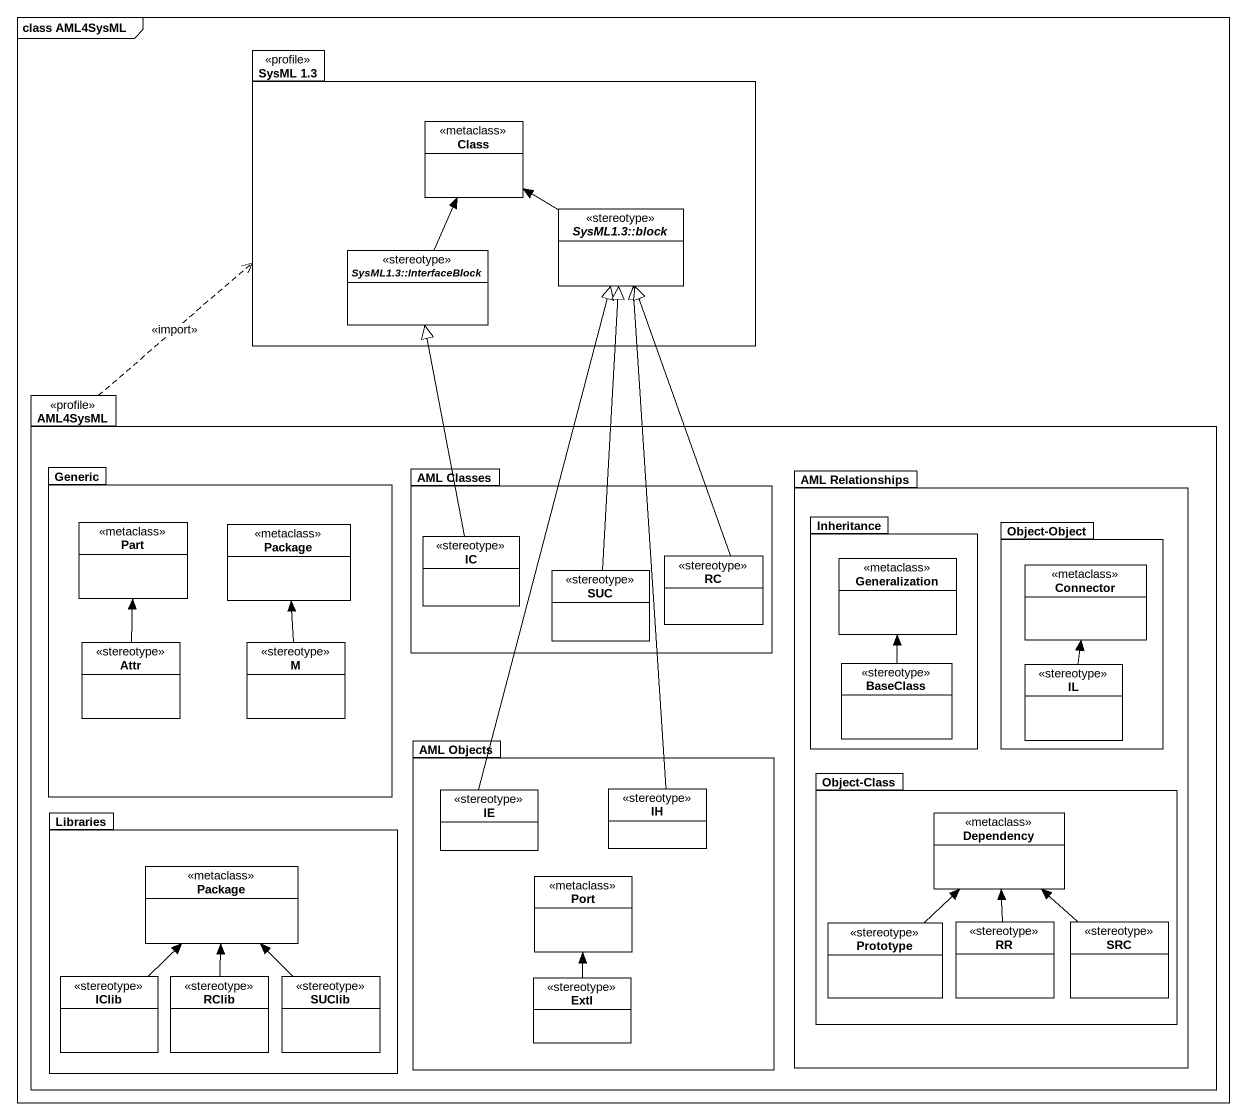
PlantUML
@startuml
mainframe class AML4SysML
hide circle
hide empty members
package "SysML 1.3" as SysML_1_3 <<profile>> {
  class "Class" as Class_ <<metaclass>>
  abstract class "SysML1.3::block" as SysML1_3_block <<stereotype>>
  abstract class "SysML1.3::InterfaceBlock" as SysML1_3_InterfaceBlock <<stereotype>>
}
package AML4SysML <<profile>> {
  package Generic {
    class Part <<metaclass>>
    class "Package" as Package_ <<metaclass>>
    class Attr <<stereotype>>
    class M <<stereotype>>
  }
  package "AML Classes" as AML_Classes {
    class IC <<stereotype>>
    class SUC <<stereotype>>
    class RC <<stereotype>>
  }
  package "AML Relationships" as AML_Relationships {
    package Inheritance {
      class Generalization <<metaclass>>
      class BaseClass <<stereotype>>
    }
    package "Object-Object" as Object_Object {
      class Connector <<metaclass>>
      class IL <<stereotype>>
    }
    package "Object-Class" as Object_Class {
      class Dependency <<metaclass>>
      class RR <<stereotype>>
      class SRC <<stereotype>>
      class Prototype <<stereotype>>
    }
  }
  package "AML Objects" as AML_Objects {
    class IE <<stereotype>>
    class IH <<stereotype>> #FFFFFF
    class "Port" as Port_ <<metaclass>>
    class ExtI <<stereotype>>
  }
  package Libraries {
    class "Package" as Package__2 <<metaclass>>
    class IClib <<stereotype>>
    class RClib <<stereotype>>
    class SUClib <<stereotype>>
  }
}
SysML1_3_block -left-> Class_
SysML1_3_InterfaceBlock -up-> Class_
AML4SysML .up.> SysML_1_3 : <<import>>
IC -up-|> SysML1_3_InterfaceBlock
SUC -up-|> SysML1_3_block
RC -up-|> SysML1_3_block
Attr -up-> Part
M -up-> Package_
BaseClass -up-> Generalization
IL -up-> Connector
IE -up-|> SysML1_3_block
IH -up-|> SysML1_3_block
RR -up-> Dependency
SRC -up-> Dependency
Prototype -up-> Dependency
IClib -up-> Package__2
RClib -up-> Package__2
SUClib -up-> Package__2
ExtI -up-> Port_
@enduml
